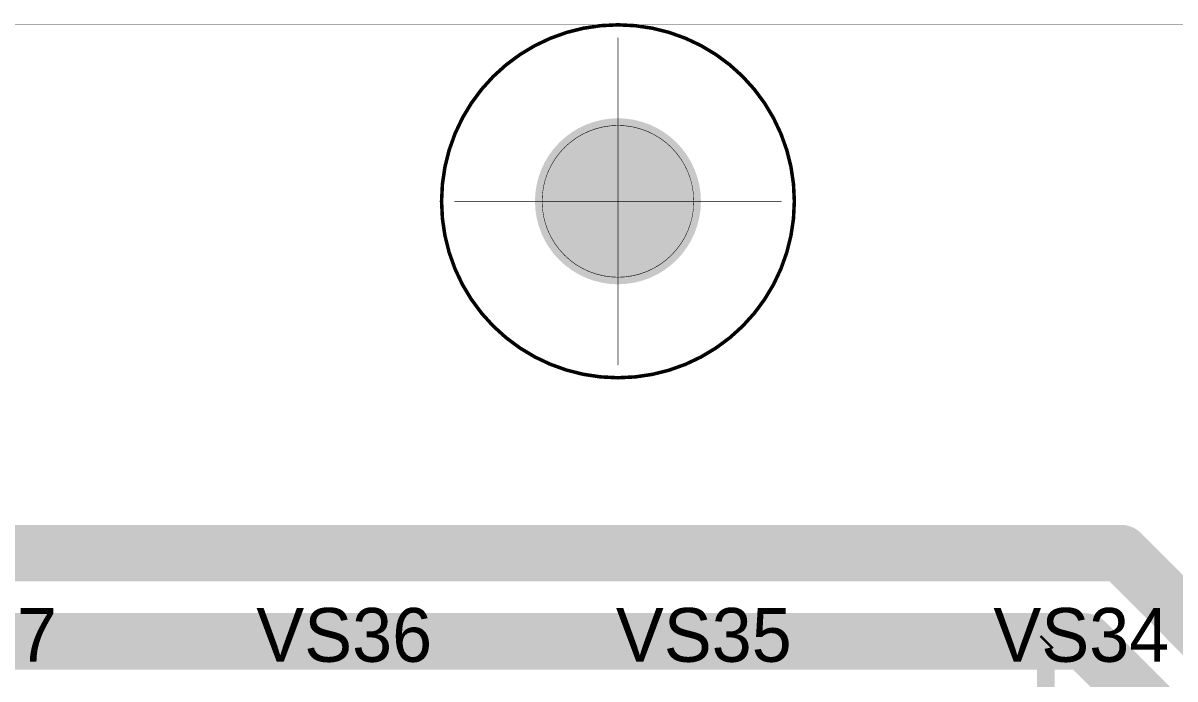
# Model space of a CAD drawing. Header units: millimetres. Extents: x 0 to 775, y 25 to 939.
# Drawn here: x 213.04 to 245.69, y 196.87 to 215.45 of the extents above; entities that cross this region are included whole.
import ezdxf

# ---------------------------------------------------------------- set-up
doc = ezdxf.new("R2010")
doc.units = ezdxf.units.MM
for name, color, linetype in [('BottomLayer', 5, 'Continuous'), ('BottomSolder', 6, 'Continuous'), ('Mechanical3', 76, 'Continuous'), ('Mechanical9', 56, 'Continuous'), ('MultiLayer', 9, 'Continuous'), ('TopLayer', 1, 'Continuous'), ('TopOverlay', 2, 'Continuous'), ('TopSolder', 216, 'Continuous')]:
    doc.layers.add(name, color=color, linetype=linetype)

# ---------------------------------------------------------------- blocks, each defined once
blk = doc.blocks.new('DRILL4_3_165')
at = {"layer": 'BottomLayer', "const_width": 2.25}
blk.add_lwpolyline([(-1.125, 0, 1), (1.125, 0, 1)], format="xyb", close=True, dxfattribs=at)
at = {"layer": 'BottomSolder', "const_width": 2.352}
blk.add_lwpolyline([(-1.176, 0, 1), (1.176, 0, 1)], format="xyb", close=True, dxfattribs=at)
at = {"layer": 'MultiLayer', "const_width": 2.25}
blk.add_lwpolyline([(-1.125, 0, 1), (1.125, 0, 1)], format="xyb", close=True, dxfattribs=at)
at = {"layer": 'TopLayer', "const_width": 2.25}
blk.add_lwpolyline([(-1.125, 0, 1), (1.125, 0, 1)], format="xyb", close=True, dxfattribs=at)
at = {"layer": 'TopOverlay'}
for points, const_width in [([(5, 0, 1), (-5, 0, 1)], 0.1), ([(-5.025, 0, 1), (-4.975, 0, 1)], 0.05), ([(4.975, 0, 1), (5.025, 0, 1)], 0.05)]:
    blk.add_lwpolyline(points, format="xyb", close=True, dxfattribs=dict(at, const_width=const_width))
at = {"layer": 'TopSolder', "const_width": 2.352}
blk.add_lwpolyline([(-1.176, 0, 1), (1.176, 0, 1)], format="xyb", close=True, dxfattribs=at)

msp = doc.modelspace()

# ---------------------------------------------------------------- linework, layer by layer
at = {"layer": 'Mechanical3', "const_width": 0.01}
msp.add_lwpolyline([(25.4, 215.4), (309.9, 215.4)], dxfattribs=at)
at = {"layer": 'Mechanical9', "const_width": 0.0127}
for points in [[(229.9, 205.764), (229.9, 215.036)], [(229.9, 205.761), (229.9, 215.033)], [(225.264, 210.4), (234.536, 210.4)], [(225.364, 210.397), (234.536, 210.397)]]:
    msp.add_lwpolyline(points, dxfattribs=at)
at = {"layer": 'Mechanical9'}
for points, const_width in [([(229.897, 215.036, 1), (229.903, 215.036, 1)], 0.00635), ([(229.903, 215.036, 1), (229.897, 215.036, 1)], 0.00635), ([(229.903, 215.036, 1), (229.897, 215.036, 1)], 0.00635), ([(229.897, 215.033, 1), (229.903, 215.033, 1)], 0.00635), ([(229.903, 215.033, 1), (229.897, 215.033, 1)], 0.00635), ([(229.895, 215.036, 1), (229.898, 215.036, 1)], 0.00317), ([(229.895, 215.036, 1), (229.898, 215.036, 1)], 0.00317), ([(229.895, 215.033, 1), (229.898, 215.033, 1)], 0.00317), ([(229.902, 215.036, 1), (229.905, 215.036, 1)], 0.00317), ([(229.902, 215.036, 1), (229.905, 215.036, 1)], 0.00317), ([(229.902, 215.033, 1), (229.905, 215.033, 1)], 0.00317), ([(232.05, 210.4, 1), (227.75, 210.4, 1)], 0.0127), ([(232.05, 210.397, 1), (227.75, 210.397, 1)], 0.0127), ([(231.405, 211.935, 1), (231.399, 211.935, 1)], 0.00635), ([(231.397, 211.935, 1), (231.401, 211.935, 1)], 0.00317), ([(231.404, 211.935, 1), (231.407, 211.935, 1)], 0.00317), ([(225.26, 210.4, 1), (225.267, 210.4, 1)], 0.00635), ([(225.36, 210.397, 1), (225.367, 210.397, 1)], 0.00635), ([(227.747, 210.4, 1), (227.753, 210.4, 1)], 0.00635), ([(227.747, 210.397, 1), (227.753, 210.397, 1)], 0.00635), ([(229.903, 210.397, 1), (229.897, 210.397, 1)], 0.00635), ([(229.903, 210.397, 1), (229.897, 210.397, 1)], 0.00635), ([(229.895, 210.397, 1), (229.898, 210.397, 1)], 0.00317), ([(229.895, 210.397, 1), (229.899, 210.397, 1)], 0.00317), ([(229.902, 210.397, 1), (229.905, 210.397, 1)], 0.00317), ([(229.902, 210.397, 1), (229.905, 210.397, 1)], 0.00317), ([(232.047, 210.4, 1), (232.053, 210.4, 1)], 0.00635), ([(232.047, 210.397, 1), (232.053, 210.397, 1)], 0.00635), ([(234.533, 210.4, 1), (234.54, 210.4, 1)], 0.00635), ([(234.533, 210.397, 1), (234.54, 210.397, 1)], 0.00635), ([(228.401, 208.859, 1), (228.395, 208.859, 1)], 0.00635), ([(228.393, 208.859, 1), (228.396, 208.859, 1)], 0.00317), ([(228.399, 208.859, 1), (228.403, 208.859, 1)], 0.00317), ([(229.897, 205.764, 1), (229.903, 205.764, 1)], 0.00635), ([(229.897, 205.761, 1), (229.903, 205.761, 1)], 0.00635)]:
    msp.add_lwpolyline(points, format="xyb", close=True, dxfattribs=dict(at, const_width=const_width))
at = {"layer": 'TopLayer'}
for points, const_width in [([(125.107, 200.432), (244.161, 200.432)], 1.6), ([(244.161, 200.432), (276.176, 168.416)], 1.6), ([(210.363, 197.93), (242.074, 197.93)], 1.6), ([(242.074, 197.93), (243.134, 197.93)], 1.6), ([(243.134, 197.93), (274.685, 166.38)], 1.6), ([(242.027, 197.883), (242.074, 197.93)], 0.5), ([(242.027, 195.927), (242.027, 197.883)], 0.5)]:
    msp.add_lwpolyline(points, dxfattribs=dict(at, const_width=const_width))
for points, const_width in [([(243.761, 200.432, 1), (244.561, 200.432, 1)], 0.8), ([(243.761, 200.432, 1), (244.561, 200.432, 1)], 0.8), ([(241.674, 197.93, 1), (242.474, 197.93, 1)], 0.8), ([(241.674, 197.93, 1), (242.474, 197.93, 1)], 0.8), ([(242.734, 197.93, 1), (243.534, 197.93, 1)], 0.8), ([(242.734, 197.93, 1), (243.534, 197.93, 1)], 0.8), ([(241.902, 197.883, 1), (242.152, 197.883, 1)], 0.25), ([(241.902, 197.883, 1), (242.152, 197.883, 1)], 0.25), ([(241.949, 197.93, 1), (242.199, 197.93, 1)], 0.25)]:
    msp.add_lwpolyline(points, format="xyb", close=True, dxfattribs=dict(at, const_width=const_width))

# ---------------------------------------------------------------- block references
msp.add_blockref('DRILL4_3_165', (229.9, 210.4))

# ---------------------------------------------------------------- texts
at = {"layer": 'TopOverlay'}
for s, p in [('VS37', (209.015, 197.352)), ('VS36', (219.647, 197.352)), ('VS35', (229.84, 197.352)), ('VS34', (240.541, 197.352))]:
    msp.add_text(s, height=1.524, dxfattribs=at).set_placement(p)

doc.saveas('drawing.dxf')
